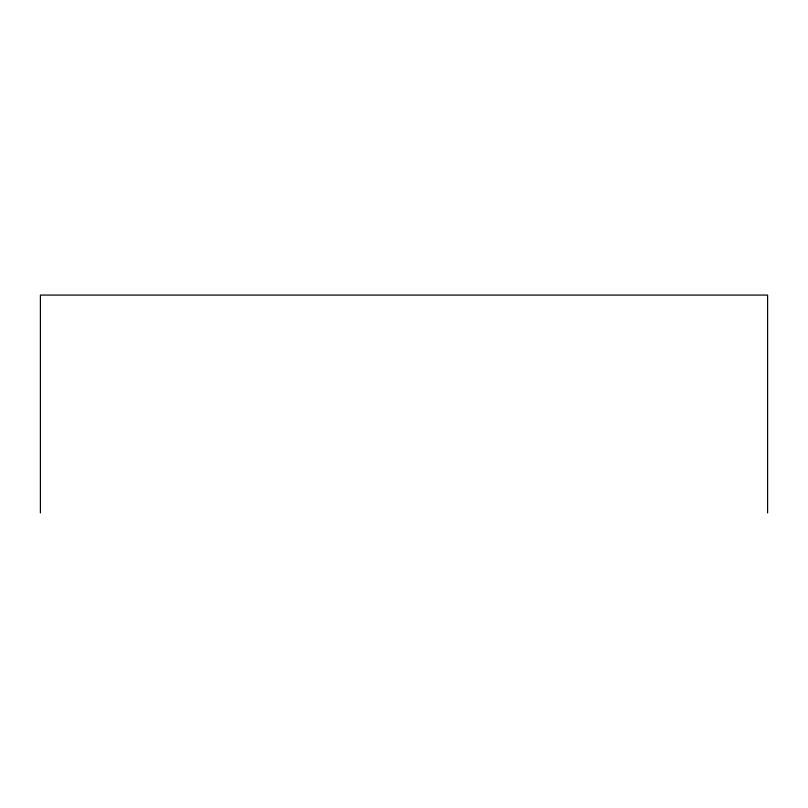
<?xml version="1.0" encoding="UTF-8"?>
<svg xmlns="http://www.w3.org/2000/svg" width="808" height="808" viewBox="0 0 808 808"><rect width="100%" height="100%" fill="white"/><g stroke="black" fill="none" stroke-linecap="round" stroke-linejoin="round"><path stroke-width="1.21" d="M767.6 512.928L767.6 295.071L40.4 295.071L40.4 512.928"/></g></svg>
